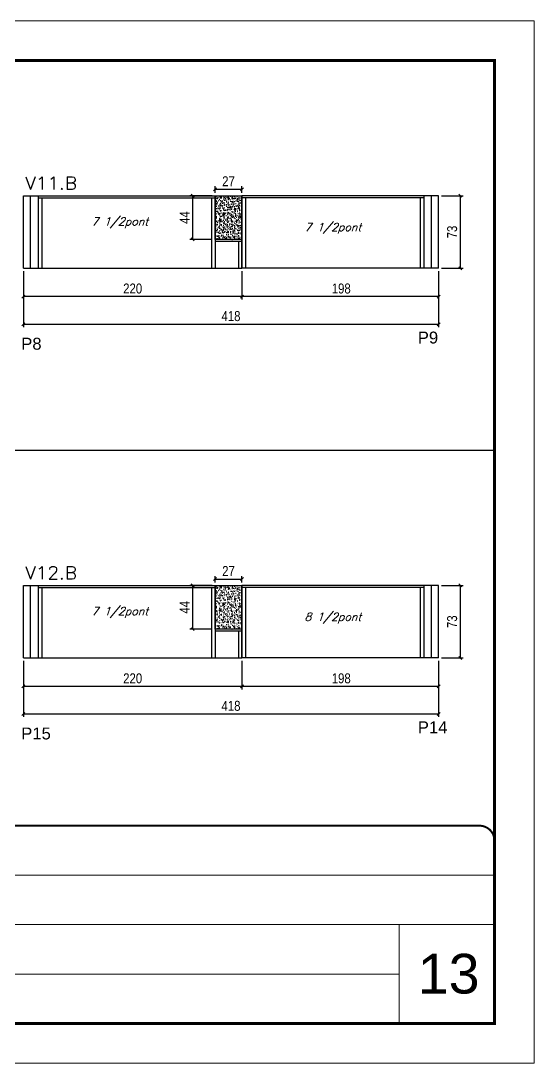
# Model space of a CAD drawing. Header units: millimetres. Extents: x 2921 to 9246, y 316 to 11751.
# Drawn here: x 3889 to 4406, y 6059 to 7109 of the extents above; entities that cross this region are included whole.
import ezdxf

# ---------------------------------------------------------------- set-up
doc = ezdxf.new("R2010")
doc.units = ezdxf.units.MM
doc.linetypes.add('CONTINUO', pattern=[0])
doc.linetypes.add('DASHED', pattern=[0.75, 0.5, -0.25])
for name, color, linetype in [('1', 3, 'Continuous'), ('5', 5, 'Continuous'), ('8', 8, 'Continuous'), ('COTA', 241, 'Continuous'), ('Painéis', 200, 'Continuous'), ('SARR_2.2x7', 40, 'Continuous'), ('SARR_3.5x7', 81, 'Continuous'), ('texto', 7, 'Continuous')]:
    doc.layers.add(name, color=color, linetype=linetype)
for name, color, linetype, lineweight in [('CARIMBO', 255, 'Continuous', 9), ('Folhas', 255, 'Continuous', 9), ('SARRAFO DE PRESSAO', 251, 'DASHED', 9), ('Texto Seção', 7, 'Continuous', 15)]:
    doc.layers.add(name, color=color, linetype=linetype, lineweight=lineweight)
doc.styles.add('arial', font='arial.ttf')
doc.styles.add('COTA TECNICA', font='techl___.ttf', dxfattribs={"height": 10})
doc.styles.add('COTA TECNICA-50', font='techl___.ttf', dxfattribs={"height": 10})
doc.styles.add('REGUA-120', font='ROMANS.shx', dxfattribs={"height": 15})
doc.styles.add('Romans', font='romans.shx')
doc.styles.get("Standard").update_dxf_attribs({"font": 'arial.ttf'})
doc.dimstyles.new('COTA PAINEL-50', dxfattribs={"dimtxt": 10, "dimasz": 3, "dimexe": 3, "dimexo": 3, "dimgap": 3, "dimtad": 1, "dimdec": 1, "dimzin": 12, "dimdsep": 46, "dimtxsty": 'COTA TECNICA-50', "dimblk1": 'OBLIQUE', "dimblk2": 'OBLIQUE', "dimsah": 1, "dimcen": 0.9, "dimclrd": 4, "dimclre": 4, "dimclrt": 240, "dimadec": 1, "dimazin": 3, "dimtfac": 1, "dimtdec": 1, "dimtmove": 0, "dimatfit": 3, "dimfxl": 1, "dimtolj": 1, "dimtzin": 12, "dimarcsym": 0})
doc.dimstyles.new('PAINEL', dxfattribs={"dimtxt": 10, "dimasz": 3, "dimexe": 3, "dimexo": 3, "dimgap": 3, "dimtad": 1, "dimdec": 1, "dimzin": 12, "dimdsep": 46, "dimtxsty": 'COTA TECNICA', "dimblk1": 'OBLIQUE', "dimblk2": 'OBLIQUE', "dimsah": 1, "dimcen": 0.9, "dimclrd": 4, "dimclre": 4, "dimclrt": 240, "dimadec": 1, "dimazin": 3, "dimtfac": 1, "dimtdec": 1, "dimtmove": 0, "dimatfit": 3, "dimfxl": 1, "dimtolj": 1, "dimtzin": 12, "dimarcsym": 0})

# ---------------------------------------------------------------- blocks, each defined once
blk = doc.blocks.new('9999999999')
at = {"color": 30, "linetype": 'CONTINUO'}
for p, q in [((98564.6, 34379.6), (99584, 34379.6)), ((98564.6, 34329.8), (99488, 34329.8)), ((99584, 34329.8), (99488, 34329.8)), ((99488, 34329.8), (99488, 34230.2)), ((98564.6, 34280), (99488, 34280))]:
    blk.add_line(p, q, dxfattribs=at)
at = {"color": 30, "linetype": 'CONTINUO', "const_width": 2}
blk.add_lwpolyline([(99584, 34230.2), (99584, 34414.4, 0.414214), (99569, 34429.4), (98229, 34429.4, 0.414214), (98214, 34414.4), (98214, 34245.2, 0.414214), (98229, 34230.2), (99584, 34230.2)], format="xyb", dxfattribs=at)
at = {"layer": 'Folhas'}
blk.add_lwpolyline([(98139, 34190.2), (99624, 34190.2), (99624, 35240.2), (98139, 35240.2)], close=True, dxfattribs=at)
at = {"layer": 'Folhas', "color": 30, "const_width": 3}
blk.add_lwpolyline([(98214, 34230.2), (99584, 34230.2), (99584, 35200.2), (98214, 35200.2)], close=True, dxfattribs=at)
blk = doc.blocks.new('_Oblique')
at = {"layer": '1', "color": 0, "lineweight": -2}
blk.add_line((-0.5, -0.5), (0.5, 0.5), dxfattribs=at)
blk = doc.blocks.new('*D742')
at = {"layer": 'COTA', "color": 4, "linetype": 'ByBlock', "lineweight": -2, "transparency": 16777216}
for p, q in [((3891.9, 6856.6), (3891.9, 6800.2)), ((4309.9, 6856.6), (4309.9, 6800.2)), ((3891.9, 6803.2), (4309.9, 6803.2))]:
    blk.add_line(p, q, dxfattribs=at)
at = {"layer": 'Defpoints', "color": 0, "linetype": 'ByBlock', "transparency": 16777216}
for p in [(3891.9, 6859.6), (4309.9, 6859.6), (4309.9, 6803.2)]:
    blk.add_point(p, dxfattribs=at)
at = {"layer": 'COTA', "color": 4, "linetype": 'ByBlock', "lineweight": -2, "transparency": 16777216, "xscale": 3, "yscale": 3, "zscale": 3, "rotation": 180}
blk.add_blockref('_Oblique', (3891.9, 6803.2), dxfattribs=at)
at = {"layer": 'COTA', "color": 4, "linetype": 'ByBlock', "lineweight": -2, "transparency": 16777216, "xscale": 3, "yscale": 3, "zscale": 3}
blk.add_blockref('_Oblique', (4309.9, 6803.2), dxfattribs=at)
at = {"layer": 'COTA', "color": 240, "linetype": 'ByBlock', "transparency": 16777216, "insert": (4100.9, 6811.3), "char_height": 10, "attachment_point": 5, "style": 'COTA TECNICA'}
blk.add_mtext('\\A1;418', dxfattribs=at)
blk = doc.blocks.new('*D1143')
at = {"layer": 'COTA', "color": 4, "lineweight": -2, "transparency": 16777216}
for p, q in [((4111.9, 6856.6), (4111.9, 6828)), ((4309.9, 6856.6), (4309.9, 6828)), ((4309.9, 6831), (4111.9, 6831))]:
    blk.add_line(p, q, dxfattribs=at)
at = {"layer": 'Defpoints', "color": 0, "transparency": 16777216}
for p in [(4111.9, 6859.6), (4309.9, 6859.6), (4111.9, 6831)]:
    blk.add_point(p, dxfattribs=at)
at = {"layer": 'COTA', "color": 4, "lineweight": -2, "transparency": 16777216, "xscale": 3, "yscale": 3, "zscale": 3, "rotation": 180}
blk.add_blockref('_Oblique', (4111.9, 6831), dxfattribs=at)
at = {"layer": 'COTA', "color": 4, "lineweight": -2, "transparency": 16777216, "xscale": 3, "yscale": 3, "zscale": 3}
blk.add_blockref('_Oblique', (4309.9, 6831), dxfattribs=at)
at = {"layer": 'COTA', "color": 240, "transparency": 16777216, "insert": (4211.9, 6839.1), "char_height": 10, "attachment_point": 5, "style": 'COTA TECNICA'}
blk.add_mtext('\\A1;198 ', dxfattribs=at)
blk = doc.blocks.new('*D743')
at = {"layer": 'COTA', "color": 4, "lineweight": -2, "transparency": 16777216}
for p, q in [((3891.9, 6856.6), (3891.9, 6828)), ((4111.9, 6856.6), (4111.9, 6828)), ((4111.9, 6831), (3891.9, 6831))]:
    blk.add_line(p, q, dxfattribs=at)
at = {"layer": 'Defpoints', "color": 0, "transparency": 16777216}
for p in [(3891.9, 6859.6), (4111.9, 6859.6), (3891.9, 6831)]:
    blk.add_point(p, dxfattribs=at)
at = {"layer": 'COTA', "color": 4, "lineweight": -2, "transparency": 16777216, "xscale": 3, "yscale": 3, "zscale": 3, "rotation": 180}
blk.add_blockref('_Oblique', (3891.9, 6831), dxfattribs=at)
at = {"layer": 'COTA', "color": 4, "lineweight": -2, "transparency": 16777216, "xscale": 3, "yscale": 3, "zscale": 3}
blk.add_blockref('_Oblique', (4111.9, 6831), dxfattribs=at)
at = {"layer": 'COTA', "color": 240, "transparency": 16777216, "insert": (4001.9, 6839.1), "char_height": 10, "attachment_point": 5, "style": 'COTA TECNICA'}
blk.add_mtext('\\A1;220', dxfattribs=at)
blk = doc.blocks.new('*D1144')
at = {"layer": 'COTA', "color": 4, "lineweight": -2, "transparency": 16777216}
for p, q in [((4081.9, 6932.6), (4059.4, 6932.6)), ((4062.4, 6888.6), (4062.4, 6932.6)), ((4081.9, 6888.6), (4059.4, 6888.6))]:
    blk.add_line(p, q, dxfattribs=at)
at = {"layer": 'Defpoints', "color": 0, "transparency": 16777216}
for p in [(4062.4, 6932.6), (4084.9, 6932.6), (4084.9, 6888.6)]:
    blk.add_point(p, dxfattribs=at)
at = {"layer": 'COTA', "color": 4, "lineweight": -2, "transparency": 16777216, "xscale": 3, "yscale": 3, "zscale": 3}
for p, rotation in [((4062.4, 6932.6), 90), ((4062.4, 6888.6), 270)]:
    blk.add_blockref('_Oblique', p, dxfattribs=dict(at, rotation=rotation))
at = {"layer": 'COTA', "color": 240, "transparency": 16777216, "insert": (4054.3, 6910.6), "char_height": 10, "attachment_point": 5, "rotation": 90, "style": 'COTA TECNICA'}
blk.add_mtext('\\A1;44', dxfattribs=at)
blk = doc.blocks.new('*D1102')
at = {"layer": 'COTA', "color": 4, "lineweight": -2, "transparency": 16777216}
for p, q in [((4084.9, 6935.6), (4084.9, 6942.1)), ((4111.9, 6935.6), (4111.9, 6942.1)), ((4084.9, 6939.1), (4111.9, 6939.1))]:
    blk.add_line(p, q, dxfattribs=at)
at = {"layer": 'Defpoints', "color": 0, "transparency": 16777216}
for p in [(4084.9, 6932.6), (4111.9, 6939.1), (4111.9, 6932.6)]:
    blk.add_point(p, dxfattribs=at)
at = {"layer": 'COTA', "color": 4, "lineweight": -2, "transparency": 16777216, "xscale": 3, "yscale": 3, "zscale": 3, "rotation": 180}
blk.add_blockref('_Oblique', (4084.9, 6939.1), dxfattribs=at)
at = {"layer": 'COTA', "color": 4, "lineweight": -2, "transparency": 16777216, "xscale": 3, "yscale": 3, "zscale": 3}
blk.add_blockref('_Oblique', (4111.9, 6939.1), dxfattribs=at)
at = {"layer": 'COTA', "color": 240, "transparency": 16777216, "insert": (4098.4, 6947.2), "char_height": 10, "attachment_point": 5, "style": 'COTA TECNICA'}
blk.add_mtext('\\A1;27', dxfattribs=at)
blk = doc.blocks.new('*D654')
at = {"layer": 'COTA', "color": 4, "lineweight": -2, "transparency": 16777216}
for p, q in [((4312.9, 6932.6), (4334.8, 6932.6)), ((4331.8, 6932.6), (4331.8, 6859.6)), ((4312.9, 6859.6), (4334.8, 6859.6))]:
    blk.add_line(p, q, dxfattribs=at)
at = {"layer": 'Defpoints', "color": 0, "transparency": 16777216}
for p in [(4309.9, 6932.6), (4309.9, 6859.6), (4331.8, 6859.6)]:
    blk.add_point(p, dxfattribs=at)
at = {"layer": 'COTA', "color": 4, "lineweight": -2, "transparency": 16777216, "xscale": 3, "yscale": 3, "zscale": 3}
for p, rotation in [((4331.8, 6932.6), 90), ((4331.8, 6859.6), 270)]:
    blk.add_blockref('_Oblique', p, dxfattribs=dict(at, rotation=rotation))
at = {"layer": 'COTA', "color": 240, "transparency": 16777216, "insert": (4323.6, 6896.1), "char_height": 10, "attachment_point": 5, "rotation": 90, "style": 'COTA TECNICA-50'}
blk.add_mtext('\\A1;73', dxfattribs=at)
blk = doc.blocks.new('*D668')
at = {"layer": 'COTA', "color": 4, "linetype": 'ByBlock', "lineweight": -2, "transparency": 16777216}
for p, q in [((3891.9, 6464), (3891.9, 6407.6)), ((4309.9, 6464), (4309.9, 6407.6)), ((3891.9, 6410.6), (4309.9, 6410.6))]:
    blk.add_line(p, q, dxfattribs=at)
at = {"layer": 'Defpoints', "color": 0, "linetype": 'ByBlock', "transparency": 16777216}
for p in [(3891.9, 6467), (4309.9, 6467), (4309.9, 6410.6)]:
    blk.add_point(p, dxfattribs=at)
at = {"layer": 'COTA', "color": 4, "linetype": 'ByBlock', "lineweight": -2, "transparency": 16777216, "xscale": 3, "yscale": 3, "zscale": 3, "rotation": 180}
blk.add_blockref('_Oblique', (3891.9, 6410.6), dxfattribs=at)
at = {"layer": 'COTA', "color": 4, "linetype": 'ByBlock', "lineweight": -2, "transparency": 16777216, "xscale": 3, "yscale": 3, "zscale": 3}
blk.add_blockref('_Oblique', (4309.9, 6410.6), dxfattribs=at)
at = {"layer": 'COTA', "color": 240, "linetype": 'ByBlock', "transparency": 16777216, "insert": (4100.9, 6418.7), "char_height": 10, "attachment_point": 5, "style": 'COTA TECNICA'}
blk.add_mtext('\\A1;418', dxfattribs=at)
blk = doc.blocks.new('*D1109')
at = {"layer": 'COTA', "color": 4, "lineweight": -2, "transparency": 16777216}
for p, q in [((4111.9, 6464), (4111.9, 6435.3)), ((4309.9, 6464), (4309.9, 6435.3)), ((4309.9, 6438.3), (4111.9, 6438.3))]:
    blk.add_line(p, q, dxfattribs=at)
at = {"layer": 'Defpoints', "color": 0, "transparency": 16777216}
for p in [(4111.9, 6467), (4309.9, 6467), (4111.9, 6438.3)]:
    blk.add_point(p, dxfattribs=at)
at = {"layer": 'COTA', "color": 4, "lineweight": -2, "transparency": 16777216, "xscale": 3, "yscale": 3, "zscale": 3, "rotation": 180}
blk.add_blockref('_Oblique', (4111.9, 6438.3), dxfattribs=at)
at = {"layer": 'COTA', "color": 4, "lineweight": -2, "transparency": 16777216, "xscale": 3, "yscale": 3, "zscale": 3}
blk.add_blockref('_Oblique', (4309.9, 6438.3), dxfattribs=at)
at = {"layer": 'COTA', "color": 240, "transparency": 16777216, "insert": (4211.9, 6446.4), "char_height": 10, "attachment_point": 5, "style": 'COTA TECNICA'}
blk.add_mtext('\\A1;198 ', dxfattribs=at)
blk = doc.blocks.new('*D669')
at = {"layer": 'COTA', "color": 4, "lineweight": -2, "transparency": 16777216}
for p, q in [((3891.9, 6464), (3891.9, 6435.3)), ((4111.9, 6464), (4111.9, 6435.3)), ((4111.9, 6438.3), (3891.9, 6438.3))]:
    blk.add_line(p, q, dxfattribs=at)
at = {"layer": 'Defpoints', "color": 0, "transparency": 16777216}
for p in [(3891.9, 6467), (4111.9, 6467), (3891.9, 6438.3)]:
    blk.add_point(p, dxfattribs=at)
at = {"layer": 'COTA', "color": 4, "lineweight": -2, "transparency": 16777216, "xscale": 3, "yscale": 3, "zscale": 3, "rotation": 180}
blk.add_blockref('_Oblique', (3891.9, 6438.3), dxfattribs=at)
at = {"layer": 'COTA', "color": 4, "lineweight": -2, "transparency": 16777216, "xscale": 3, "yscale": 3, "zscale": 3}
blk.add_blockref('_Oblique', (4111.9, 6438.3), dxfattribs=at)
at = {"layer": 'COTA', "color": 240, "transparency": 16777216, "insert": (4001.9, 6446.4), "char_height": 10, "attachment_point": 5, "style": 'COTA TECNICA'}
blk.add_mtext('\\A1;220', dxfattribs=at)
blk = doc.blocks.new('*D1110')
at = {"layer": 'COTA', "color": 4, "lineweight": -2, "transparency": 16777216}
for p, q in [((4081.9, 6540), (4059.4, 6540)), ((4062.4, 6496), (4062.4, 6540)), ((4081.9, 6496), (4059.4, 6496))]:
    blk.add_line(p, q, dxfattribs=at)
at = {"layer": 'Defpoints', "color": 0, "transparency": 16777216}
for p in [(4062.4, 6540), (4084.9, 6540), (4084.9, 6496)]:
    blk.add_point(p, dxfattribs=at)
at = {"layer": 'COTA', "color": 4, "lineweight": -2, "transparency": 16777216, "xscale": 3, "yscale": 3, "zscale": 3}
for p, rotation in [((4062.4, 6540), 90), ((4062.4, 6496), 270)]:
    blk.add_blockref('_Oblique', p, dxfattribs=dict(at, rotation=rotation))
at = {"layer": 'COTA', "color": 240, "transparency": 16777216, "insert": (4054.3, 6518), "char_height": 10, "attachment_point": 5, "rotation": 90, "style": 'COTA TECNICA'}
blk.add_mtext('\\A1;44', dxfattribs=at)
blk = doc.blocks.new('*D1111')
at = {"layer": 'COTA', "color": 4, "lineweight": -2, "transparency": 16777216}
for p, q in [((4084.9, 6543), (4084.9, 6549.5)), ((4084.9, 6546.5), (4111.9, 6546.5)), ((4111.9, 6543), (4111.9, 6549.5))]:
    blk.add_line(p, q, dxfattribs=at)
at = {"layer": 'Defpoints', "color": 0, "transparency": 16777216}
for p in [(4111.9, 6546.5), (4084.9, 6540), (4111.9, 6540)]:
    blk.add_point(p, dxfattribs=at)
at = {"layer": 'COTA', "color": 4, "lineweight": -2, "transparency": 16777216, "xscale": 3, "yscale": 3, "zscale": 3, "rotation": 180}
blk.add_blockref('_Oblique', (4084.9, 6546.5), dxfattribs=at)
at = {"layer": 'COTA', "color": 4, "lineweight": -2, "transparency": 16777216, "xscale": 3, "yscale": 3, "zscale": 3}
blk.add_blockref('_Oblique', (4111.9, 6546.5), dxfattribs=at)
at = {"layer": 'COTA', "color": 240, "transparency": 16777216, "insert": (4098.4, 6554.6), "char_height": 10, "attachment_point": 5, "style": 'COTA TECNICA'}
blk.add_mtext('\\A1;27', dxfattribs=at)
blk = doc.blocks.new('*D670')
at = {"layer": 'COTA', "color": 4, "lineweight": -2, "transparency": 16777216}
for p, q in [((4312.9, 6540), (4334.8, 6540)), ((4331.8, 6540), (4331.8, 6467)), ((4312.9, 6467), (4334.8, 6467))]:
    blk.add_line(p, q, dxfattribs=at)
at = {"layer": 'Defpoints', "color": 0, "transparency": 16777216}
for p in [(4309.9, 6540), (4309.9, 6467), (4331.8, 6467)]:
    blk.add_point(p, dxfattribs=at)
at = {"layer": 'COTA', "color": 4, "lineweight": -2, "transparency": 16777216, "xscale": 3, "yscale": 3, "zscale": 3}
for p, rotation in [((4331.8, 6540), 90), ((4331.8, 6467), 270)]:
    blk.add_blockref('_Oblique', p, dxfattribs=dict(at, rotation=rotation))
at = {"layer": 'COTA', "color": 240, "transparency": 16777216, "insert": (4323.6, 6503.5), "char_height": 10, "attachment_point": 5, "rotation": 90, "style": 'COTA TECNICA-50'}
blk.add_mtext('\\A1;73', dxfattribs=at)

msp = doc.modelspace()

# ---------------------------------------------------------------- hatches: boundary and pattern name
at = {"layer": 'COTA', "linetype": 'ByBlock'}
h = msp.add_hatch(dxfattribs=at)
h.set_pattern_fill('AR-CONC', color=256, scale=0.03)
h.set_pattern_definition([(50, (2063.184, -9623.184), (5.4655401, -0.4781726), [0.5715, -6.2865]), (355, (2063.184, -9623.184), (-1.0573026, 5.7317054), [0.4572, -5.0292175]), (100.451445, (2063.6394, -9623.224), (4.4082374, 5.2535326), [0.4857003, -5.3427073]), (46.1842, (2063.184, -9621.66), (8.1323712, -1.2612698), [0.85725, -9.42975]), (96.63556, (2063.862, -9621.765), (7.122124, 7.4227837), [0.7285507, -8.0140682]), (351.18415, (2063.184, -9621.66), (7.122124, 7.4227837), [0.685799, -7.543792]), (21, (2063.946, -9622.041), (4.5484317, -3.067956), [0.5715, -6.2865]), (326, (2063.946, -9622.041), (1.8540609, 5.525639), [0.4572, -5.0292]), (71.451445, (2064.325, -9622.2967), (6.4024926, 2.457683), [0.4857003, -5.3426981]), (37.5, (2063.184, -9623.184), (0.0926581, 2.53665117), [0, -4.96824, 0, -5.1054, 0, -5.04825]), (7.5, (2063.184, -9623.184), (2.00458988, 3.00541724), [0, -2.91084, 0, -4.85394, 0, -1.92405]), (327.5, (2061.4847, -9623.184), (4.06771786, -0.17186232), [0, -1.905, 0, -5.9436, 0, -7.8867]), (317.5, (2060.7227, -9623.184), (4.44387544, 0.7627947), [0, -2.4765, 0, -3.94716, 0, -5.6007])])
h.paths.add_polyline_path([(4084.9, 6932.64), (4084.9, 6918.64), (4084.9, 6888.64), (4111.9, 6888.64), (4111.9, 6932.64)])
h = msp.add_hatch(dxfattribs=at)
h.set_pattern_fill('AR-CONC', color=256, scale=0.03)
h.set_pattern_definition([(50, (2063.184, -10015.79), (5.4655401, -0.4781726), [0.5715, -6.2865]), (355, (2063.184, -10015.79), (-1.0573026, 5.7317054), [0.4572, -5.0292175]), (100.451445, (2063.6394, -10015.8297), (4.4082374, 5.2535326), [0.4857003, -5.3427073]), (46.1842, (2063.184, -10014.266), (8.1323712, -1.2612698), [0.85725, -9.42975]), (96.63556, (2063.862, -10014.371), (7.122124, 7.4227837), [0.7285507, -8.0140682]), (351.18415, (2063.184, -10014.266), (7.122124, 7.4227837), [0.685799, -7.543792]), (21, (2063.946, -10014.647), (4.5484317, -3.067956), [0.5715, -6.2865]), (326, (2063.946, -10014.647), (1.8540609, 5.525639), [0.4572, -5.0292]), (71.451445, (2064.325, -10014.9025), (6.4024926, 2.457683), [0.4857003, -5.3426981]), (37.5, (2063.184, -10015.7899), (0.0926581, 2.53665117), [0, -4.96824, 0, -5.1054, 0, -5.04825]), (7.5, (2063.184, -10015.79), (2.00458988, 3.00541724), [0, -2.91084, 0, -4.85394, 0, -1.92405]), (327.5, (2061.4847, -10015.7899), (4.06771786, -0.17186232), [0, -1.905, 0, -5.9436, 0, -7.8867]), (317.5, (2060.7227, -10015.79), (4.44387544, 0.7627947), [0, -2.4765, 0, -3.94716, 0, -5.6007])])
h.paths.add_polyline_path([(4084.9, 6540.04), (4084.9, 6526.04), (4084.9, 6496.04), (4111.9, 6496.04), (4111.9, 6540.04)])

# ---------------------------------------------------------------- linework, layer by layer
at = {"layer": '8', "linetype": 'ByBlock'}
msp.add_line((2996.13, 6676.19), (4366.13, 6676.19), dxfattribs=at)
at = {"layer": 'COTA', "linetype": 'ByBlock'}
for p, q in [((3891.9, 6932.64), (4111.9, 6932.64)), ((3891.9, 6932.64), (3891.9, 6932.64)), ((4309.9, 6932.64), (4111.9, 6932.64)), ((4111.9, 6932.64), (4111.9, 6888.64)), ((4309.9, 6932.64), (4309.9, 6932.64)), ((3891.9, 6540.04), (3891.9, 6540.04)), ((4084.9, 6540.04), (4111.9, 6540.04)), ((4309.9, 6540.04), (4111.9, 6540.04)), ((4111.9, 6540.04), (4111.9, 6496.04)), ((4309.9, 6540.04), (4309.9, 6540.04))]:
    msp.add_line(p, q, dxfattribs=at)
at = {"layer": 'Painéis', "linetype": 'ByBlock'}
for p, q in [((3891.9, 6932.64), (4084.9, 6932.64)), ((3891.9, 6859.64), (3891.9, 6932.64)), ((4309.9, 6932.64), (4111.9, 6932.64)), ((4111.9, 6859.64), (4111.9, 6932.64)), ((4309.9, 6859.64), (4309.9, 6932.64)), ((4309.9, 6859.64), (4309.9, 6932.64)), ((3891.9, 6859.64), (4111.9, 6859.64)), ((4309.9, 6859.64), (4111.9, 6859.64)), ((3891.9, 6540.04), (4084.9, 6540.04)), ((3891.9, 6467.04), (3891.9, 6540.04)), ((4309.9, 6540.04), (4111.9, 6540.04)), ((4111.9, 6467.04), (4111.9, 6540.04)), ((4309.9, 6467.04), (4309.9, 6540.04)), ((4309.9, 6467.04), (4309.9, 6540.04)), ((3891.9, 6467.04), (4111.9, 6467.04)), ((4309.9, 6467.04), (4111.9, 6467.04))]:
    msp.add_line(p, q, dxfattribs=at)
at = {"layer": 'Painéis'}
for p, q in [((4084.9, 6888.64), (4084.9, 6932.64)), ((4111.9, 6888.64), (4084.9, 6888.64)), ((4111.9, 6859.64), (4111.9, 6888.64)), ((4084.9, 6496.04), (4084.9, 6540.04)), ((4111.9, 6496.04), (4084.9, 6496.04)), ((4111.9, 6467.04), (4111.9, 6496.04))]:
    msp.add_line(p, q, dxfattribs=at)
at = {"layer": 'SARR_2.2x7', "linetype": 'Continuous'}
for p, q in [((3898.9, 6859.64), (3898.9, 6932.64)), ((3906.9, 6930.44), (4084.9, 6930.44)), ((4294.9, 6930.44), (4111.9, 6930.44)), ((4302.9, 6859.64), (4302.9, 6932.64)), ((4111.9, 6886.44), (4084.9, 6886.44)), ((3898.9, 6467.04), (3898.9, 6540.04)), ((3906.9, 6537.84), (4084.9, 6537.84)), ((4294.9, 6537.84), (4111.9, 6537.84)), ((4302.9, 6467.04), (4302.9, 6540.04)), ((4111.9, 6493.84), (4084.9, 6493.84))]:
    msp.add_line(p, q, dxfattribs=at)
at = {"layer": 'SARR_3.5x7'}
for p, q in [((3906.9, 6932.64), (3906.9, 6859.64)), ((3910.4, 6930.44), (3910.4, 6859.64)), ((4081.4, 6930.44), (4081.4, 6859.64)), ((4084.9, 6930.44), (4084.9, 6859.64)), ((4111.9, 6932.64), (4111.9, 6859.64)), ((4115.4, 6930.44), (4115.4, 6859.64)), ((4291.4, 6930.44), (4291.4, 6859.64)), ((4294.9, 6932.64), (4294.9, 6859.64)), ((4108.4, 6886.44), (4108.4, 6859.64)), ((4115.4, 6859.64), (4111.9, 6859.64)), ((3906.9, 6540.04), (3906.9, 6467.04)), ((3910.4, 6537.84), (3910.4, 6467.04)), ((4081.4, 6537.84), (4081.4, 6467.04)), ((4084.9, 6537.84), (4084.9, 6467.04)), ((4111.9, 6540.04), (4111.9, 6467.04)), ((4115.4, 6537.84), (4115.4, 6467.04)), ((4291.4, 6537.84), (4291.4, 6467.04)), ((4294.9, 6540.04), (4294.9, 6467.04)), ((4108.4, 6493.84), (4108.4, 6467.04)), ((4115.4, 6467.04), (4111.9, 6467.04))]:
    msp.add_line(p, q, dxfattribs=at)

# ---------------------------------------------------------------- block references
at = {"layer": 'SARRAFO DE PRESSAO', "color": 6, "linetype": 'ByBlock'}
msp.add_blockref('9999999999', (-95217.85, -28131.41), dxfattribs=at)

# ---------------------------------------------------------------- texts
at = {"layer": '5', "linetype": 'Continuous'}
for s, p in [('P9', (4288.99, 6783.73)), ('P8', (3889.69, 6777.53)), ('P15', (3889.69, 6384.93)), ('P14', (4288.99, 6391.12))]:
    msp.add_text(s, height=12, rotation=0.00004, dxfattribs=at).set_placement(p)
at = {"layer": 'CARIMBO', "style": 'arial'}
msp.add_text('13', height=40, dxfattribs=at).set_placement((4288.99, 6128.94))
at = {"layer": 'texto', "color": 2, "char_height": 8, "attachment_point": 5, "style": 'Romans'}
for s, insert in [('{\\Q19;\\C256;7 1/2pont}', (3988.93, 6905.45)), ('{\\Q19;\\C256;7 1/2pont}', (4203.48, 6899.75)), ('{\\Q19;\\C256;7 1/2pont}', (3988.93, 6512.84)), ('{\\Q19;\\C256;8 1/2pont}', (4203.48, 6507.15))]:
    msp.add_mtext(s, dxfattribs=dict(at, insert=insert))
at = {"layer": 'Texto Seção', "style": 'REGUA-120', "width": 1.05}
for s, p in [('V11.B', (3893.76, 6938.81)), ('V12.B', (3893.76, 6546.2))]:
    msp.add_text(s, height=13, dxfattribs=at).set_placement(p)

# ---------------------------------------------------------------- dimensions: what is measured, and where the dimension line sits
at = {"layer": 'COTA'}
for base, p1, p2, picture, middle in [((4111.9, 6939.13), (4084.9, 6932.64), (4111.9, 6932.64), '*D1102', (4098.4, 6947.21)), ((3891.9, 6830.95), (4111.9, 6859.64), (3891.9, 6859.64), '*D743', (4001.9, 6839.05)), ((4111.9, 6546.53), (4084.9, 6540.04), (4111.9, 6540.04), '*D1111', (4098.4, 6554.6)), ((3891.9, 6438.34), (4111.9, 6467.04), (3891.9, 6467.04), '*D669', (4001.9, 6446.45))]:
    dim = msp.add_linear_dim(base=base, p1=p1, p2=p2, dimstyle='PAINEL', dxfattribs=at)
    dim.commit()
    dim.dimension.update_dxf_attribs({"geometry": picture, "text_midpoint": middle})
for base, p1, p2, dimstyle, picture, middle in [((4062.4, 6932.64), (4084.9, 6888.64), (4084.9, 6932.64), 'PAINEL', '*D1144', (4054.33, 6910.64)), ((4331.79, 6859.64), (4309.9, 6932.64), (4309.9, 6859.64), 'COTA PAINEL-50', '*D654', (4323.57, 6896.14)), ((4062.4, 6540.04), (4084.9, 6496.04), (4084.9, 6540.04), 'PAINEL', '*D1110', (4054.33, 6518.04)), ((4331.79, 6467.04), (4309.9, 6540.04), (4309.9, 6467.04), 'COTA PAINEL-50', '*D670', (4323.57, 6503.54))]:
    dim = msp.add_linear_dim(base=base, p1=p1, p2=p2, angle=90, dimstyle=dimstyle, dxfattribs=at)
    dim.commit()
    dim.dimension.update_dxf_attribs({"geometry": picture, "text_midpoint": middle})
at = {"layer": 'COTA', "linetype": 'ByBlock'}
for base, p1, p2, picture, middle in [((4309.9, 6803.22), (3891.9, 6859.64), (4309.9, 6859.64), '*D742', (4100.9, 6811.32)), ((4309.9, 6410.62), (3891.9, 6467.04), (4309.9, 6467.04), '*D668', (4100.9, 6418.71))]:
    dim = msp.add_linear_dim(base=base, p1=p1, p2=p2, angle=180, dimstyle='PAINEL', dxfattribs=at)
    dim.commit()
    dim.dimension.update_dxf_attribs({"geometry": picture, "text_midpoint": middle})
at = {"layer": 'COTA'}
for base, p1, p2, picture, middle in [((4111.9, 6830.95), (4309.9, 6859.64), (4111.9, 6859.64), '*D1143', (4211.9, 6830.95)), ((4111.9, 6438.34), (4309.9, 6467.04), (4111.9, 6467.04), '*D1109', (4211.9, 6438.34))]:
    dim = msp.add_linear_dim(base=base, p1=p1, p2=p2, angle=180, text='<> ', dimstyle='PAINEL', dxfattribs=at)
    dim.commit()
    dim.dimension.update_dxf_attribs({"geometry": picture, "text_midpoint": middle, "dimtype": 160})

doc.saveas('drawing.dxf')
